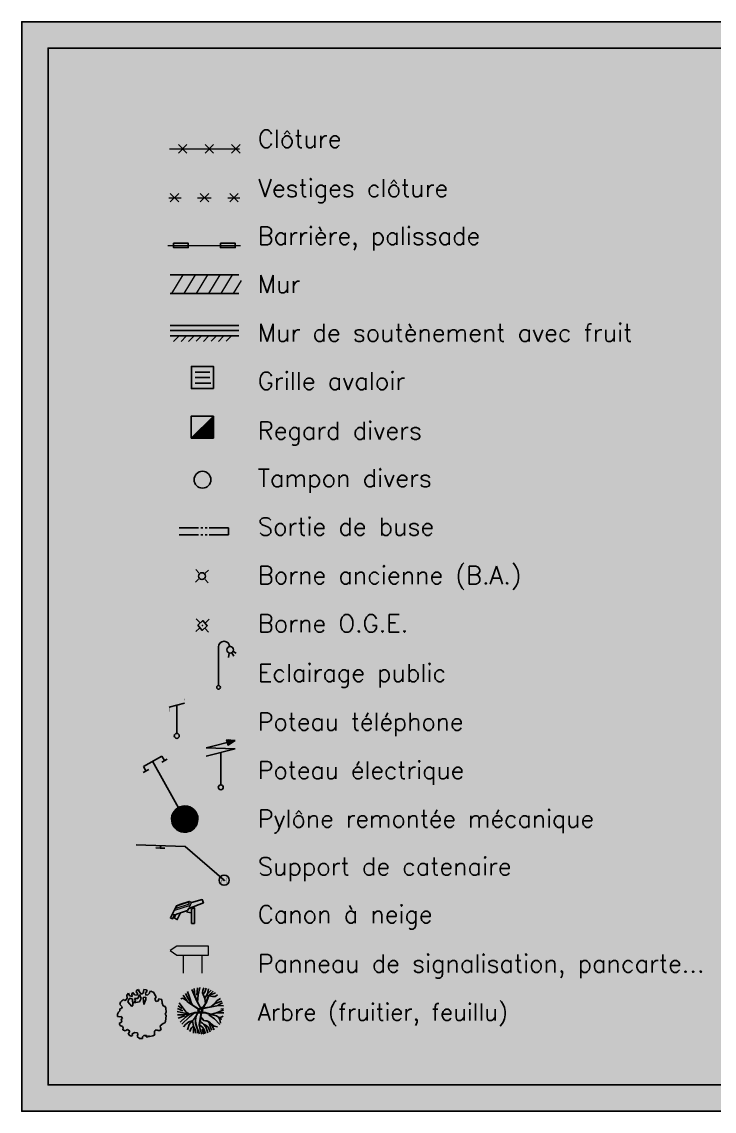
# Paper-space layout 'Legende' of a CAD drawing. Header units: millimetres. Extents: x 19 to 1130, y 28 to 365.
# Drawn here: x 145.9 to 211.6, y 27.6 to 130.8 of the extents above; entities that cross this region are included whole.
import ezdxf

# ---------------------------------------------------------------- set-up
doc = ezdxf.new("R2010")
doc.units = ezdxf.units.MM
doc.header["$LTSCALE"] = 2
doc.header["$PDSIZE"] = 0.1
doc.layers.add('CARTOUCHE', color=7, linetype='Continuous')
doc.styles.add('17', font='romans.shx', dxfattribs={"oblique": 13.5, "height": 0.9})

# ---------------------------------------------------------------- blocks, each defined once
blk = doc.blocks.new('*X117')
at = {"color": 0}
for p, q in [((2.91, 2.327), (2.918, 2.335)), ((2.914, 2.313), (2.935, 2.334)), ((2.918, 2.299), (2.951, 2.333)), ((2.922, 2.286), (2.968, 2.331)), ((2.926, 2.272), (2.985, 2.33)), ((2.93, 2.259), (3.001, 2.329)), ((2.935, 2.245), (3.018, 2.328)), ((2.939, 2.231), (3.034, 2.327)), ((2.943, 2.218), (3.051, 2.326)), ((2.947, 2.204), (3.068, 2.325)), ((2.951, 2.191), (3.084, 2.324)), ((2.955, 2.177), (3.101, 2.323)), ((2.959, 2.164), (3.118, 2.322)), ((2.963, 2.15), (3.134, 2.321)), ((2.967, 2.136), (3.151, 2.32)), ((2.971, 2.123), (3.168, 2.319)), ((2.975, 2.109), (3.184, 2.318)), ((3.012, 2.128), (3.201, 2.317)), ((3.07, 2.168), (3.217, 2.316)), ((3.127, 2.208), (3.234, 2.315)), ((3.185, 2.248), (3.251, 2.314)), ((3.242, 2.287), (3.267, 2.313))]:
    blk.add_line(p, q, dxfattribs=at)
blk = doc.blocks.new('4')
blk.add_point((0, 0))
blk.add_point((0, 0))

psp = doc.layouts.new('Legende')

# ---------------------------------------------------------------- hatches: boundary and pattern name
at = {"layer": 'CARTOUCHE'}
psp.add_hatch(color=255, dxfattribs=at).paths.add_polyline_path([(288.73, 27.56), (145.94, 27.56), (145.94, 130.83), (288.73, 130.83)])

# ---------------------------------------------------------------- linework, layer by layer
at = {"layer": 'CARTOUCHE', "lineweight": 9}
for p, q in [((159.94, 118.78), (166.58, 118.78)), ((159.89, 114.15), (161.05, 114.15)), ((162.61, 114.15), (163.9, 114.15)), ((165.47, 114.15), (166.63, 114.15)), ((159.8, 109.63), (166.69, 109.63))]:
    psp.add_line(p, q, dxfattribs=at)
at = {"layer": 'CARTOUCHE', "lineweight": -3}
for p, q in [((160.8, 118.38), (161.6, 119.18)), ((160.8, 119.18), (161.6, 118.38)), ((163.32, 118.38), (164.12, 119.18)), ((163.32, 119.18), (164.12, 118.38)), ((165.84, 118.38), (166.64, 119.18)), ((165.84, 119.18), (166.64, 118.38)), ((160.02, 113.75), (160.82, 114.55)), ((160.02, 114.55), (160.82, 113.75)), ((162.87, 113.76), (163.67, 114.56)), ((162.87, 114.56), (163.67, 113.76)), ((165.66, 113.75), (166.46, 114.55)), ((165.66, 114.55), (166.46, 113.75))]:
    psp.add_line(p, q, dxfattribs=at)
at = {"layer": 'CARTOUCHE', "color": 142, "linetype": 'ByBlock'}
for p, q in [((162.37, 97.63), (163.77, 97.63)), ((162.37, 97.11), (163.77, 97.11)), ((162.37, 96.58), (163.88, 96.58))]:
    psp.add_line(p, q, dxfattribs=at)
at = {"layer": 'CARTOUCHE', "color": 130}
for p, q in [((162.01, 91.35), (164.11, 93.45)), ((162.07, 91.35), (164.11, 93.39)), ((162.13, 91.35), (164.11, 93.33)), ((162.19, 91.35), (164.11, 93.28)), ((162.24, 91.35), (164.11, 93.22)), ((162.3, 91.35), (164.11, 93.16)), ((162.36, 91.35), (164.11, 93.1)), ((162.42, 91.35), (164.11, 93.04)), ((162.48, 91.35), (164.11, 92.98)), ((164.11, 93.45), (164.11, 91.35)), ((162.54, 91.35), (164.11, 92.92)), ((162.6, 91.35), (164.11, 92.86)), ((162.66, 91.35), (164.11, 92.8)), ((162.72, 91.35), (164.11, 92.74)), ((162.78, 91.35), (164.11, 92.68)), ((162.84, 91.35), (164.11, 92.62)), ((162.9, 91.35), (164.11, 92.56)), ((162.96, 91.35), (164.11, 92.5)), ((163.02, 91.35), (164.11, 92.44)), ((163.08, 91.35), (164.11, 92.38)), ((163.14, 91.35), (164.11, 92.32)), ((163.2, 91.35), (164.11, 92.27)), ((163.25, 91.35), (164.11, 92.21)), ((163.31, 91.35), (164.11, 92.15)), ((163.37, 91.35), (164.11, 92.09)), ((163.43, 91.35), (164.11, 92.03)), ((163.49, 91.35), (164.11, 91.97)), ((163.55, 91.35), (164.11, 91.91)), ((164.11, 91.35), (162.01, 91.35)), ((163.61, 91.35), (164.11, 91.85)), ((163.67, 91.35), (164.11, 91.79)), ((163.73, 91.35), (164.11, 91.73)), ((163.79, 91.35), (164.11, 91.67)), ((163.85, 91.35), (164.11, 91.61)), ((163.91, 91.35), (164.11, 91.55)), ((163.97, 91.35), (164.11, 91.49)), ((164.03, 91.35), (164.11, 91.43))]:
    psp.add_line(p, q, dxfattribs=at)
at = {"layer": 'CARTOUCHE', "color": 251, "lineweight": 18}
for p, q in [((160.14, 55.27), (161.4, 56.5)), ((160.14, 55.2), (161.47, 56.49)), ((160.15, 55.14), (161.54, 56.49)), ((160.15, 55.35), (161.33, 56.49)), ((160.15, 55.07), (161.6, 56.48)), ((160.16, 55.42), (161.25, 56.49)), ((160.16, 55.01), (161.66, 56.47)), ((160.17, 55.51), (161.16, 56.48)), ((160.18, 54.96), (161.72, 56.45)), ((160.19, 55.6), (161.07, 56.45)), ((160.19, 54.9), (161.77, 56.44)), ((160.21, 54.85), (161.82, 56.42)), ((160.23, 55.71), (160.96, 56.42)), ((160.23, 54.8), (161.87, 56.4)), ((160.25, 54.75), (161.92, 56.38)), ((160.27, 54.7), (161.97, 56.35)), ((160.29, 55.83), (160.84, 56.37)), ((160.29, 54.65), (162.02, 56.33)), ((160.32, 54.61), (162.06, 56.3)), ((160.35, 54.56), (162.1, 56.27)), ((160.37, 54.52), (162.15, 56.24)), ((160.4, 54.48), (162.19, 56.21)), ((160.42, 56.03), (160.64, 56.24)), ((160.44, 54.44), (162.22, 56.18)), ((160.47, 54.4), (162.26, 56.15)), ((160.5, 54.37), (162.3, 56.11)), ((160.54, 54.33), (162.33, 56.07)), ((160.58, 54.3), (162.36, 56.04)), ((160.62, 54.27), (162.39, 56)), ((160.66, 54.24), (162.42, 55.96)), ((160.7, 54.21), (162.45, 55.91)), ((160.74, 54.18), (162.48, 55.87)), ((160.79, 54.15), (162.5, 55.82)), ((160.83, 54.13), (162.52, 55.78)), ((160.88, 54.11), (162.55, 55.73)), ((160.93, 54.09), (162.57, 55.68)), ((160.98, 54.07), (162.58, 55.62)), ((161.04, 54.05), (162.6, 55.57)), ((161.09, 54.03), (162.61, 55.51)), ((161.15, 54.02), (162.63, 55.46)), ((161.21, 54.01), (162.63, 55.39)), ((161.27, 54), (162.64, 55.33)), ((161.34, 54), (162.64, 55.26)), ((161.41, 54), (162.64, 55.19)), ((161.49, 54), (162.64, 55.12)), ((161.57, 54.01), (162.62, 55.04)), ((161.66, 54.02), (162.61, 54.95)), ((161.75, 54.05), (162.58, 54.85)), ((161.87, 54.09), (162.54, 54.74)), ((162.01, 54.16), (162.46, 54.6))]:
    psp.add_line(p, q, dxfattribs=at)
at = {"layer": 'CARTOUCHE', "color": 90}
for p, q in [((162.59, 39.27), (162.53, 38.57)), ((162.84, 39.28), (162.68, 38.58)), ((163.1, 39), (163.22, 39.25)), ((155.95, 38.26, 1051.95), (155.75, 38.03, 1051.95)), ((156.05, 38.74, 1051.95), (155.91, 38.55, 1051.95)), ((155.91, 38.55, 1051.95), (155.95, 38.26, 1051.95)), ((156.16, 38.49, 1051.95), (156.05, 38.74, 1051.95)), ((156.22, 38.28, 1051.95), (156.08, 38.19, 1051.95)), ((156.41, 38.44, 1051.95), (156.16, 38.49, 1051.95)), ((156.44, 38.18, 1051.95), (156.22, 38.28, 1051.95)), ((156.48, 38.82, 1051.95), (156.38, 38.67, 1051.95)), ((156.38, 38.67, 1051.95), (156.41, 38.44, 1051.95)), ((156.63, 38.6, 1051.95), (156.48, 38.82, 1051.95)), ((156.62, 38.25, 1051.95), (156.73, 38.07, 1051.95)), ((156.94, 38.24, 1051.95), (156.62, 38.25, 1051.95)), ((156.89, 38.56, 1051.95), (156.63, 38.6, 1051.95)), ((156.86, 39.02, 1051.95), (156.79, 38.87, 1051.95)), ((156.79, 38.87, 1051.95), (156.93, 38.72, 1051.95)), ((157.01, 39.1, 1051.95), (156.86, 39.02, 1051.95)), ((156.93, 38.72, 1051.95), (156.89, 38.56, 1051.95)), ((157.12, 38.61, 1051.95), (156.94, 38.24, 1051.95)), ((157.08, 38.91, 1051.95), (157.01, 39.1, 1051.95)), ((157.27, 38.65, 1051.95), (157.08, 38.91, 1051.95)), ((157.27, 38.25, 1051.95), (157.12, 38.61, 1051.95)), ((157.12, 37.93, 1051.95), (157.27, 38.25, 1051.95)), ((157.46, 38.74, 1051.95), (157.27, 38.65, 1051.95)), ((157.47, 38.91, 1051.95), (157.46, 38.74, 1051.95)), ((157.46, 38.34, 1051.95), (157.69, 38.38, 1051.95)), ((157.53, 37.67, 1051.95), (157.46, 38.34, 1051.95)), ((157.5, 39.1, 1051.95), (157.47, 38.91, 1051.95)), ((157.77, 39.08, 1051.95), (157.5, 39.1, 1051.95)), ((157.66, 38.8, 1051.95), (157.84, 38.9, 1051.95)), ((157.72, 38.56, 1051.95), (157.66, 38.8, 1051.95)), ((157.69, 38.38, 1051.95), (157.72, 38.15, 1051.95)), ((157.89, 38.58, 1051.95), (157.72, 38.56, 1051.95)), ((157.84, 38.9, 1051.95), (157.77, 39.08, 1051.95)), ((158.05, 38.76, 1051.95), (157.89, 38.58, 1051.95)), ((158.07, 38.9, 1051.95), (158.05, 38.76, 1051.95)), ((158.18, 38.94, 1051.95), (158.07, 38.9, 1051.95)), ((158.47, 38.82, 1051.95), (158.18, 38.94, 1051.95)), ((158.57, 38.59, 1051.95), (158.47, 38.82, 1051.95)), ((158.55, 38.19, 1051.95), (158.67, 38.39, 1051.95)), ((158.67, 38.39, 1051.95), (158.57, 38.59, 1051.95)), ((161.17, 38.26), (161.02, 38.22)), ((161.32, 38.22), (161.17, 38.26)), ((161.68, 37.91), (161.25, 38.57)), ((161.57, 38.07), (161.32, 38.22)), ((161.47, 38.73), (161.75, 38.17)), ((161.65, 38.92), (161.84, 38.38)), ((161.84, 38.38), (162.02, 37.78)), ((162.06, 39.11), (162.55, 37.98)), ((162.28, 39.2), (162.34, 38.54)), ((162.34, 38.54), (162.59, 37.94)), ((162.68, 38.58), (162.59, 37.89)), ((163.09, 38.78), (163.1, 39)), ((163.3, 38.24), (163.09, 38.78)), ((163.3, 38.85), (163.14, 38.66)), ((163.43, 39.21), (163.3, 38.85)), ((163.56, 38.69), (163.3, 38.28)), ((163.37, 37.78), (163.3, 38.24)), ((163.66, 38.54), (163.4, 37.81)), ((163.68, 38.54), (163.42, 37.8)), ((163.64, 39.15), (163.56, 38.69)), ((163.56, 38.69), (163.9, 39.04)), ((164.1, 38.93), (163.66, 38.54)), ((164.31, 38.78), (163.68, 38.54)), ((164.02, 38.44), (163.69, 38.51)), ((164.27, 38.44), (164.02, 38.44)), ((164.5, 38.6), (164.27, 38.44)), ((164.79, 38.24), (164.46, 38.05)), ((155.3, 37.91, 1051.95), (155.23, 37.66, 1051.95)), ((155.23, 37.66, 1051.95), (155.46, 37.45, 1051.95)), ((155.39, 37.3, 1051.95), (155.23, 37.27, 1051.95)), ((155.23, 37.27, 1051.95), (155.25, 37.07, 1051.95)), ((155.44, 38.02, 1051.95), (155.3, 37.91, 1051.95)), ((155.46, 37.45, 1051.95), (155.39, 37.3, 1051.95)), ((155.63, 38.15, 1051.95), (155.44, 38.02, 1051.95)), ((155.75, 38.03, 1051.95), (155.63, 38.15, 1051.95)), ((156.08, 38.19, 1051.95), (156, 37.92, 1051.95)), ((156, 37.92, 1051.95), (156.39, 37.5, 1051.95)), ((156.39, 37.5, 1051.95), (156.48, 37.6, 1051.95)), ((156.48, 37.6, 1051.95), (156.44, 38.18, 1051.95)), ((156.73, 38.07, 1051.95), (156.58, 37.84, 1051.95)), ((156.58, 37.84, 1051.95), (157.12, 37.93, 1051.95)), ((157.72, 38.15, 1051.95), (157.53, 37.67, 1051.95)), ((158.7, 37.95, 1051.95), (158.55, 38.19, 1051.95)), ((158.92, 38.02, 1051.95), (158.7, 37.95, 1051.95)), ((158.95, 38.2, 1051.95), (158.9, 38.13, 1051.95)), ((158.9, 38.13, 1051.95), (158.92, 38.02, 1051.95)), ((159.21, 38.16, 1051.95), (158.95, 38.2, 1051.95)), ((159.25, 37.81, 1051.95), (159.21, 38.16, 1051.95)), ((159.36, 37.54, 1051.95), (159.25, 37.81, 1051.95)), ((159.54, 37.49, 1051.95), (159.36, 37.54, 1051.95)), ((159.59, 37.33, 1051.95), (159.54, 37.49, 1051.95)), ((159.64, 36.94, 1051.95), (159.59, 37.33, 1051.95)), ((160.71, 37.31), (161.22, 37.06)), ((160.76, 37.56), (161.12, 37.31)), ((161.53, 36.94), (160.85, 37.84)), ((162.17, 37.58), (161.68, 37.91)), ((161.75, 38.17), (162.11, 37.64)), ((162.02, 37.78), (162.19, 37.59)), ((162.71, 37.22), (162.17, 37.58)), ((162.19, 37.59), (162.71, 37.25)), ((162.55, 37.98), (162.86, 37.42)), ((162.59, 37.94), (162.87, 37.43)), ((162.61, 37.07), (162.82, 37.27)), ((162.82, 37.27), (162.67, 37.03)), ((162.71, 37.25), (162.97, 37.26)), ((162.99, 37.25), (162.71, 37.22)), ((162.82, 37.31), (163, 37.33)), ((162.86, 37.42), (163.08, 37.13)), ((162.87, 37.43), (163.01, 37.36)), ((162.97, 37.26), (162.97, 36.85)), ((162.98, 36.85), (162.99, 37.25)), ((163, 37.33), (163.11, 37.15)), ((163.01, 37.36), (163.17, 37.48)), ((163.2, 37.45), (163.05, 37.32)), ((163.92, 37.46), (163.06, 37.33)), ((163.06, 37.28), (163.45, 37.35)), ((163.06, 37.33), (163.06, 37.28)), ((163.17, 37.48), (163.37, 37.78)), ((163.4, 37.81), (163.2, 37.45)), ((163.45, 37.35), (163.95, 37.44)), ((164.24, 37.78), (163.87, 37.44)), ((164.27, 37.78), (163.92, 37.46)), ((163.95, 37.44), (164.58, 37.59)), ((164.46, 38.05), (164.24, 37.78)), ((164.91, 37.98), (164.27, 37.78)), ((164.58, 37.62), (164.52, 37.58)), ((164.72, 37.7), (164.58, 37.62)), ((164.58, 37.59), (165.07, 37.55)), ((164.97, 37.84), (164.72, 37.7)), ((165.06, 37.28), (164.82, 37.24)), ((155.11, 36.95, 1051.95), (155.01, 36.77, 1051.95)), ((155.01, 36.77, 1051.95), (155.02, 36.55, 1051.95)), ((155.02, 36.55, 1051.95), (155.24, 36.51, 1051.95)), ((155.25, 37.07, 1051.95), (155.11, 36.95, 1051.95)), ((155.24, 36.51, 1051.95), (155.38, 36.54, 1051.95)), ((155.48, 36.36, 1051.95), (155.37, 36.28, 1051.95)), ((155.37, 36.28, 1051.95), (155.44, 36.03, 1051.95)), ((155.38, 36.54, 1051.95), (155.48, 36.36, 1051.95)), ((159.55, 36.76, 1051.95), (159.64, 36.94, 1051.95)), ((159.64, 36.64, 1051.95), (159.55, 36.76, 1051.95)), ((159.57, 36.07, 1051.95), (159.64, 36.64, 1051.95)), ((160.69, 37), (161.67, 36.8)), ((161.27, 36.7), (160.72, 36.71)), ((160.78, 36.37), (161.4, 36.59)), ((161.47, 36.49), (160.95, 36.01)), ((161.84, 36.51), (161.13, 35.8)), ((161.87, 36.76), (161.27, 36.7)), ((161.84, 36.77), (161.47, 36.49)), ((161.83, 36.77), (161.53, 36.94)), ((162.35, 36.92), (161.83, 36.77)), ((162.36, 36.92), (161.84, 36.51)), ((162.37, 36.89), (161.87, 36.76)), ((162.35, 36.42), (162.11, 36.14)), ((162.12, 36.13), (162.38, 36.41)), ((162.85, 36.94), (162.35, 36.92)), ((162.54, 36.71), (162.35, 36.42)), ((162.62, 36.89), (162.37, 36.89)), ((162.38, 36.41), (162.54, 36.7)), ((162.41, 36.2), (162.49, 36.6)), ((162.42, 35.88), (162.41, 36.2)), ((162.49, 36.58), (162.42, 36.19)), ((162.42, 36.19), (162.45, 35.88)), ((162.71, 37.09), (162.54, 36.71)), ((162.54, 36.7), (162.73, 37.09)), ((162.91, 36.86), (162.62, 36.89)), ((162.67, 37.03), (162.97, 36.85)), ((162.73, 37.09), (162.71, 37.09)), ((162.97, 36.85), (162.73, 37.07)), ((162.77, 35.75), (162.95, 36.91)), ((162.97, 36.91), (162.78, 35.74)), ((162.9, 36.08), (162.86, 36.27)), ((162.9, 36.53), (163.09, 36.32)), ((162.91, 36.51), (163.06, 36.3)), ((162.95, 36.91), (162.97, 36.91)), ((162.97, 36.85), (163.16, 36.92)), ((163.17, 36.89), (162.98, 36.85)), ((163.11, 37.15), (162.99, 36.83)), ((163.06, 36.3), (163.2, 36.15)), ((163.09, 36.32), (163.22, 36.17)), ((163.16, 36.92), (163.34, 36.92)), ((163.34, 36.9), (163.17, 36.89)), ((163.2, 36.15), (163.51, 36.11)), ((163.22, 36.17), (163.49, 36.14)), ((163.34, 36.92), (163.83, 36.75)), ((163.8, 36.73), (163.34, 36.9)), ((163.67, 36.71), (164.21, 36.32)), ((164.4, 36.59), (163.79, 36.74)), ((164.39, 36.88), (163.8, 36.73)), ((163.83, 36.75), (164.41, 36.6)), ((164.21, 36.32), (164.72, 35.78)), ((165.1, 36.87), (164.39, 36.88)), ((164.69, 37.01), (164.4, 36.89)), ((164.62, 36.44), (164.4, 36.59)), ((164.41, 36.6), (164.63, 36.43)), ((164.8, 36.45), (164.62, 36.44)), ((164.63, 36.43), (164.71, 36.23)), ((165.07, 37.14), (164.69, 37.01)), ((164.71, 36.23), (164.79, 35.91)), ((164.92, 36.29), (164.79, 36.33)), ((165.05, 36.58), (164.8, 36.45)), ((155.44, 36.03, 1051.95), (155.19, 35.88, 1051.95)), ((155.19, 35.88, 1051.95), (155.26, 35.69, 1051.95)), ((155.26, 35.69, 1051.95), (155.48, 35.59, 1051.95)), ((155.48, 35.59, 1051.95), (155.56, 35.47, 1051.95)), ((155.56, 35.47, 1051.95), (155.54, 35.26, 1051.95)), ((155.54, 35.26, 1051.95), (155.76, 35.19, 1051.95)), ((155.76, 35.19, 1051.95), (155.97, 35.31, 1051.95)), ((155.97, 35.31, 1051.95), (156.18, 35.14, 1051.95)), ((156.18, 35.14, 1051.95), (156.04, 34.85, 1051.95)), ((158.52, 34.88, 1051.95), (158.53, 35.15, 1051.95)), ((158.53, 35.15, 1051.95), (158.68, 35.26, 1051.95)), ((158.68, 35.26, 1051.95), (158.86, 35.21, 1051.95)), ((158.86, 35.21, 1051.95), (159.05, 35.21, 1051.95)), ((159.05, 35.21, 1051.95), (159.17, 35.36, 1051.95)), ((159.07, 35.64, 1051.95), (159.34, 35.87, 1051.95)), ((159.1, 35.45, 1051.95), (159.07, 35.64, 1051.95)), ((159.17, 35.36, 1051.95), (159.1, 35.45, 1051.95)), ((159.34, 35.87, 1051.95), (159.5, 35.95, 1051.95)), ((159.5, 35.95, 1051.95), (159.57, 36.07, 1051.95)), ((161.51, 35.82), (161.29, 35.55)), ((161.79, 36.03), (161.51, 35.82)), ((161.81, 35.78), (161.66, 35.26)), ((162.11, 36.14), (161.79, 36.03)), ((162.11, 36.12), (161.81, 35.78)), ((161.89, 35.11), (162.01, 35.43)), ((162.01, 35.43), (162.19, 35.62)), ((162.21, 35.63), (162.12, 36.13)), ((162.22, 34.97), (162.21, 35.63)), ((162.37, 35.26), (162.21, 35.63)), ((162.45, 34.95), (162.37, 35.26)), ((162.52, 35.59), (162.42, 35.88)), ((162.45, 35.88), (162.58, 35.42)), ((162.6, 35.31), (162.52, 35.59)), ((162.58, 35.42), (162.8, 34.89)), ((162.64, 34.95), (162.6, 35.31)), ((162.86, 35.32), (162.77, 35.75)), ((162.78, 35.74), (163.08, 35.52)), ((163.01, 34.85), (162.86, 35.32)), ((162.96, 35.98), (162.9, 36.08)), ((163.07, 35.89), (162.96, 35.98)), ((163.19, 34.87), (163.06, 35.33)), ((163.22, 35.77), (163.07, 35.89)), ((163.08, 35.52), (163.21, 35.33)), ((163.17, 35.81), (163.43, 35.68)), ((163.21, 35.33), (163.35, 34.92)), ((163.39, 35.57), (163.22, 35.77)), ((163.59, 35), (163.39, 35.57)), ((163.43, 35.68), (163.6, 35.53)), ((163.49, 36.14), (163.7, 36.03)), ((163.51, 36.11), (163.63, 36.05)), ((163.7, 35.93), (163.57, 36.09)), ((163.6, 35.53), (163.69, 35.41)), ((163.63, 36.05), (163.7, 36.02)), ((163.69, 35.41), (163.82, 35.08)), ((163.7, 36.03), (163.91, 35.82)), ((163.7, 36.02), (163.88, 35.83)), ((163.74, 35.81), (163.7, 35.93)), ((163.85, 35.5), (163.74, 35.81)), ((163.96, 35.24), (163.85, 35.5)), ((163.89, 35.83), (164.18, 35.63)), ((163.91, 35.82), (164.18, 35.26)), ((164.18, 35.63), (164.49, 35.56)), ((156.04, 34.85, 1051.95), (156.28, 34.68, 1051.95)), ((156.28, 34.68, 1051.95), (156.44, 34.73, 1051.95)), ((156.4, 34.9, 1051.95), (156.67, 35.02, 1051.95)), ((156.44, 34.73, 1051.95), (156.4, 34.9, 1051.95)), ((156.67, 35.02, 1051.95), (156.91, 34.98, 1051.95)), ((156.96, 34.82, 1051.95), (156.89, 34.63, 1051.95)), ((156.89, 34.63, 1051.95), (157.12, 34.45, 1051.95)), ((156.91, 34.98, 1051.95), (156.96, 34.82, 1051.95)), ((157.12, 34.45, 1051.95), (157.38, 34.46, 1051.95)), ((157.38, 34.46, 1051.95), (157.4, 34.61, 1051.95)), ((157.4, 34.61, 1051.95), (157.51, 34.75, 1051.95)), ((157.51, 34.75, 1051.95), (157.76, 34.73, 1051.95)), ((157.76, 34.73, 1051.95), (157.74, 34.61, 1051.95)), ((157.74, 34.61, 1051.95), (157.86, 34.59, 1051.95)), ((157.86, 34.59, 1051.95), (157.96, 34.69, 1051.95)), ((157.96, 34.69, 1051.95), (158.1, 34.64, 1051.95)), ((158.1, 34.64, 1051.95), (158.37, 34.69, 1051.95)), ((158.37, 34.69, 1051.95), (158.56, 34.8, 1051.95)), ((158.56, 34.8, 1051.95), (158.52, 34.88, 1051.95))]:
    psp.add_line(p, q, dxfattribs=at)
at = {"layer": 'CARTOUCHE'}
for points in [[(288.73, 27.56), (145.94, 27.56), (145.94, 130.83), (288.73, 130.83)], [(161.67, 46.59), (161.77, 46.79), (163.17, 47.3), (163.05, 47.62), (162.04, 47.33), (161.81, 47.44), (160.92, 47.14), (160.61, 47.04), (160.03, 45.88), (160.22, 45.79), (160.41, 46.17), (160.56, 46.22), (160.39, 45.88), (160.68, 45.73), (161, 46.37)]]:
    psp.add_lwpolyline(points, close=True, dxfattribs=at)
at = {"layer": 'CARTOUCHE', "lineweight": 25}
for points in [[(286.23, 30.06), (148.44, 30.06), (148.44, 128.33), (286.23, 128.33), (286.23, 30.06)], [(160.01, 106.83), (166.52, 106.83)], [(166.53, 105.08), (160.01, 105.08)], [(160.01, 101.05), (166.51, 101.05)]]:
    psp.add_lwpolyline(points, dxfattribs=at)
at = {"layer": 'CARTOUCHE', "lineweight": -3}
for points in [[(160.33, 109.83), (160.33, 109.43), (161.73, 109.43), (161.73, 109.83)], [(164.78, 109.83), (164.78, 109.43), (166.18, 109.43), (166.18, 109.83)]]:
    psp.add_lwpolyline(points, close=True, dxfattribs=at)
at = {"layer": 'CARTOUCHE', "color": 252, "lineweight": 9}
for points in [[(161.21, 106.83), (160.14, 105.08)], [(162.38, 106.83), (161.31, 105.08)], [(163.55, 106.83), (162.48, 105.08)], [(164.72, 106.83), (163.66, 105.08)], [(165.9, 106.83), (164.83, 105.08)], [(166.75, 106.31), (166, 105.08)], [(160.84, 101.02), (160.34, 100.52)], [(161.54, 101.02), (161.04, 100.52)], [(162.25, 101.02), (161.75, 100.52)], [(162.99, 101.05), (162.49, 100.55)], [(163.66, 101.02), (163.16, 100.52)], [(164.4, 101.05), (163.9, 100.55)], [(165.08, 101.02), (164.58, 100.52)], [(165.82, 101.05), (165.32, 100.55)]]:
    psp.add_lwpolyline(points, dxfattribs=at)
at = {"layer": 'CARTOUCHE', "color": 251}
for points in [[(160.01, 102.05), (166.51, 102.05)], [(160.01, 101.55), (166.51, 101.55)]]:
    psp.add_lwpolyline(points, dxfattribs=at)
at = {"layer": 'CARTOUCHE', "color": 142, "linetype": 'ByBlock'}
psp.add_lwpolyline([(164.12, 96.06), (162.02, 96.06), (162.02, 98.16), (164.12, 98.16)], close=True, dxfattribs=at)
at = {"layer": 'CARTOUCHE', "color": 130}
psp.add_lwpolyline([(162.01, 91.35), (162.01, 93.45), (164.11, 93.45)], dxfattribs=at)
at = {"layer": 'CARTOUCHE', "color": 142}
for points in [[(160.88, 82.85), (162.69, 82.85)], [(162.92, 82.85), (163.12, 82.85)], [(163.32, 82.85), (163.52, 82.85)], [(163.72, 82.85), (165.53, 82.85)], [(165.53, 82.85), (165.53, 82.19)], [(160.88, 82.19), (162.69, 82.19)], [(162.92, 82.2), (163.12, 82.2)], [(163.32, 82.19), (163.52, 82.19)], [(163.72, 82.19), (165.53, 82.19)]]:
    psp.add_lwpolyline(points, dxfattribs=at)
at = {"layer": 'CARTOUCHE'}
for points in [[(162.73, 78.6), (162.46, 78.9)], [(163.34, 78.57), (163.65, 78.85)], [(162.4, 77.71), (162.71, 77.99)], [(163.32, 77.96), (163.6, 77.66)], [(162.79, 73.34), (162.44, 73.02)], [(162.81, 73.89), (162.49, 74.23)], [(162.62, 73.62), (163.1, 74.06), (163.53, 73.58), (163.06, 73.14), (162.62, 73.62)], [(163.33, 73.32), (163.66, 72.97)], [(163.35, 73.86), (163.71, 74.19)], [(159.23, 61.22), (157.48, 60.25)], [(159.73, 60.93), (159.21, 60.64)], [(159.47, 60.79), (159.23, 61.22)], [(157.98, 59.96), (157.46, 59.67)], [(157.72, 59.82), (157.48, 60.25)], [(161.39, 55.25), (158.35, 60.74)], [(165.13, 49.46), (161.45, 52.65), (156.78, 52.8)], [(159.08, 52.5), (159.12, 52.72)], [(159.08, 52.5), (158.66, 52.52)], [(159.08, 52.5), (159.5, 52.49)], [(162.02, 46.75), (162.28, 46.83)], [(162.02, 45.36), (162.02, 46.75)], [(162.28, 46.83), (162.32, 46.83), (162.32, 45.36)], [(160.24, 46.24), (160.37, 46.18)], [(160.61, 46.23), (160.92, 46.33)], [(161.56, 46.46), (161.96, 46.35)], [(162.32, 45.36), (162.02, 45.36)]]:
    psp.add_lwpolyline(points, dxfattribs=at)
at = {"layer": 'CARTOUCHE', "color": 198}
for points in [[(164.6, 67.92), (164.6, 71.57)], [(165.62, 70.97), (165.53, 70.58)], [(165.87, 71.01), (166.04, 70.7)], [(165.99, 71.14), (166.28, 70.97)]]:
    psp.add_lwpolyline(points, dxfattribs=at)
at = {"layer": 'CARTOUCHE', "color": 3}
for points in [[(159.91, 65.87), (161.38, 66.24)], [(160.64, 63.38), (160.64, 65.95), (160.64, 66.05)]]:
    psp.add_lwpolyline(points, dxfattribs=at)
at = {"layer": 'CARTOUCHE', "color": 3, "const_width": 0.0216}
for points in [[(161.38, 66.24), (161.4, 66.67)], [(159.92, 65.44), (159.91, 65.87)]]:
    psp.add_lwpolyline(points, dxfattribs=at)
at = {"layer": 'CARTOUCHE', "color": 1}
for points in [[(163.43, 62.02), (166.16, 62.71)], [(163.43, 62.02), (166.17, 61.9)], [(166.16, 62.71), (165.36, 62.76), (165.51, 62.26), (166.16, 62.71)], [(163.44, 61.22), (166.17, 61.9)], [(164.81, 58.49), (164.81, 61.57)]]:
    psp.add_lwpolyline(points, dxfattribs=at)
at = {"layer": 'CARTOUCHE', "lineweight": 25}
psp.add_lwpolyline([(160.26, 55.78, -0.19333), (160.94, 56.41, -0.19333), (161.87, 56.4, -0.20031), (162.55, 55.72, -0.20031), (162.54, 54.75, -0.208331), (161.81, 54.07, -0.208331), (160.82, 54.14, -0.193707), (160.21, 54.85, -0.193707)], format="xyb", close=True, dxfattribs=at)
at = {"layer": 'CARTOUCHE', "const_width": 0.024}
for points in [[(164.88, 49.23), (164.9, 49.71)], [(165.36, 49.21), (165.38, 49.69)], [(164.89, 49.47), (165.37, 49.45)]]:
    psp.add_lwpolyline(points, dxfattribs=at)
at = {"layer": 'CARTOUCHE', "lineweight": 9}
for points in [[(160.46, 46.61), (161.85, 47.07)], [(162.01, 47.3), (161.81, 46.87)], [(163.02, 42.35), (163.65, 42.35), (163.65, 43.22), (160.64, 43.22), (160, 42.79), (160.64, 42.35), (163, 42.35)], [(163.02, 42.35), (163.02, 40.65)], [(161.29, 40.65), (161.29, 42.33)]]:
    psp.add_lwpolyline(points, dxfattribs=at)
psp.add_lwpolyline([(160.59, 46.81), (161.84, 47.23), (161.7, 47.35), (160.66, 47)], close=True, dxfattribs=at)
at = {"layer": 'CARTOUCHE', "color": 130}
psp.add_circle((163.08, 87.42), 0.798, dxfattribs=at)
at = {"layer": 'CARTOUCHE'}
for centre, radius in [((163.03, 78.28), 0.324), ((163.08, 73.6), 0.0152), ((161.39, 55.25), 0.0567), ((165.13, 49.46), 0.482)]:
    psp.add_circle(centre, radius, dxfattribs=at)
at = {"layer": 'CARTOUCHE', "color": 198}
for centre, radius in [((165.71, 71.3), 0.313), ((164.6, 67.74), 0.178)]:
    psp.add_circle(centre, radius, dxfattribs=at)
at = {"layer": 'CARTOUCHE', "color": 3}
psp.add_circle((160.64, 63.14), 0.237, dxfattribs=at)
at = {"layer": 'CARTOUCHE', "color": 1}
psp.add_circle((164.81, 58.26), 0.237, dxfattribs=at)
at = {"layer": 'CARTOUCHE', "color": 198}
psp.add_arc((165.13, 71.57), 0.533, 0, 180, dxfattribs=at)

# ---------------------------------------------------------------- block references
at = {"layer": 'CARTOUCHE', "color": 1, "xscale": 2.160000000000082, "yscale": 2.160000000000082, "zscale": 2.160000000000082}
psp.add_blockref('*X117', (159.08, 57.72), dxfattribs=at)
at = {"layer": 'CARTOUCHE', "xscale": 0.9598399999999243, "yscale": 0.9598399999999243, "zscale": 0.9598399999999243, "rotation": 88.09084756700499}
psp.add_blockref('4', (165.13, 49.46), dxfattribs=at)

# ---------------------------------------------------------------- texts
at = {"layer": 'CARTOUCHE', "color": 7, "style": '17'}
for s, height, p in [('Clôture', 1.68, (168.33, 118.89)), ('Vestiges clôture', 1.6804, (168.37, 114.22)), ('Barrière, palissade', 1.6804, (168.31, 109.7)), ('Mur', 1.68, (168.33, 105.12)), ('Mur de soutènement avec fruit', 1.6804, (168.33, 100.52)), ('Grille avaloir', 1.6804, (168.33, 95.94)), ('Regard divers', 1.6804, (168.33, 91.24)), ('Tampon divers', 1.6804, (168.33, 86.73)), ('Sortie de buse', 1.6804, (168.33, 82.14)), ('Borne ancienne (B.A.)', 1.6804, (168.33, 77.53)), ('Borne O.G.E.', 1.6804, (168.33, 72.96)), ('Eclairage public', 1.6804, (168.33, 68.27)), ('Support de catenaire', 1.6804, (168.33, 49.93)), ('Canon à neige', 1.6804, (168.33, 45.39)), ('Panneau de signalisation, pancarte...', 1.6804, (168.33, 40.72))]:
    psp.add_text(s, height=height, dxfattribs=at).set_placement(p)
at = {"layer": 'CARTOUCHE', "style": '17'}
for s, height, p in [('Poteau téléphone', 1.66, (168.33, 63.66)), ('Poteau électrique', 1.66, (168.33, 59.06)), ('Pylône remontée mécanique', 1.66, (168.33, 54.46)), ('Arbre (fruitier, feuillu)', 1.6, (168.33, 36.16))]:
    psp.add_text(s, height=height, dxfattribs=at).set_placement(p)

doc.saveas('drawing.dxf')
